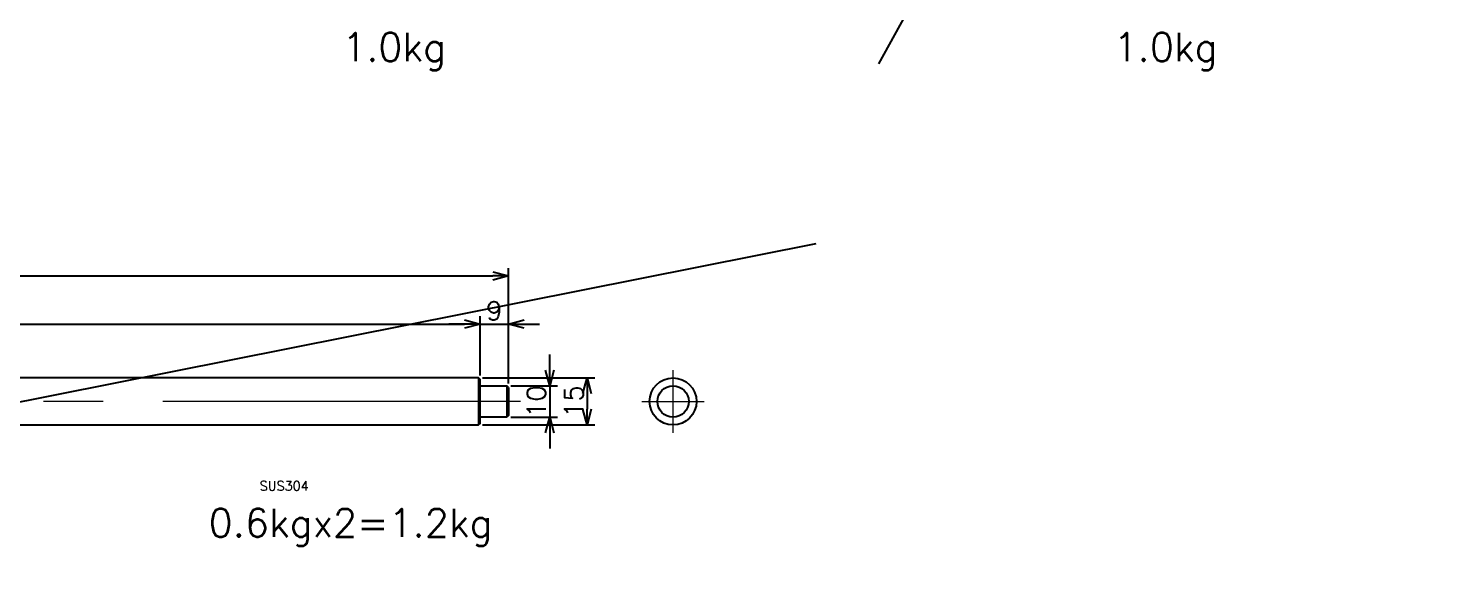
# Model space of a CAD drawing. Header units: millimetres. Extents: x -16130 to 36813, y -8099 to 27484.
# Drawn here: x 8598.8 to 9051.3, y 26229.7 to 26406.3 of the extents above; entities that cross this region are included whole.
import ezdxf

# ---------------------------------------------------------------- set-up
doc = ezdxf.new("R2010")
doc.units = ezdxf.units.MM
doc.header["$LTSCALE"] = 6
doc.header["$PDMODE"] = 99
doc.header["$PDSIZE"] = 1
doc.linetypes.add('CENTER2', pattern=[28.575, 19.05, -3.175, 3.175, -3.175])
doc.layers.add('05_CENTER', color=4, linetype='CENTER2', lineweight=13)
doc.layers.add('08_DIM', color=3, linetype='Continuous', lineweight=13)
doc.styles.add('KSS_TXT', font='txt.shx', dxfattribs={"bigfont": 'extfont2.shx'})
doc.dimstyles.new('KSS_DIM', dxfattribs={"dimtxt": 3, "dimasz": 2.5, "dimexe": 1.25, "dimexo": 0.625, "dimtad": 1, "dimdsep": 46, "dimtxsty": 'KSS_TXT', "dimblk": 'OPEN30', "dimcen": 0, "dimazin": 2, "dimtfac": 0.75, "dimtmove": 0, "dimatfit": 3, "dimldrblk": 'OPEN30', "dimfxl": 1, "dimtolj": 1, "dimarcsym": 0})

# ---------------------------------------------------------------- blocks, each defined once
blk = doc.blocks.new('_Open30')
at = {"color": 0, "linetype": 'ByBlock', "lineweight": -2}
for p, q in [((-1, 0.268), (0, 0)), ((0, 0), (-1, -0.268)), ((0, 0), (-1, 0))]:
    blk.add_line(p, q, dxfattribs=at)
blk = doc.blocks.new('*D895')
at = {"layer": '08_DIM', "color": 0, "lineweight": -2, "transparency": 16777216}
for p, q in [((8338.15, 26295.46), (8338.15, 26314.4)), ((8743.15, 26295.46), (8743.15, 26314.4)), ((8343.15, 26311.9), (8738.15, 26311.9))]:
    blk.add_line(p, q, dxfattribs=at)
at = {"layer": 'Defpoints', "color": 0, "transparency": 16777216}
for p in [(8743.15, 26311.9), (8338.15, 26294.21), (8743.15, 26294.21)]:
    blk.add_point(p, dxfattribs=at)
at = {"layer": '08_DIM', "color": 0, "lineweight": -2, "transparency": 16777216, "xscale": 5, "yscale": 5, "zscale": 5, "rotation": 180}
blk.add_blockref('_Open30', (8338.15, 26311.9), dxfattribs=at)
at = {"layer": '08_DIM', "color": 0, "lineweight": -2, "transparency": 16777216, "xscale": 5, "yscale": 5, "zscale": 5}
blk.add_blockref('_Open30', (8743.15, 26311.9), dxfattribs=at)
at = {"layer": '08_DIM', "color": 0, "transparency": 16777216, "insert": (8540.65, 26316.16), "char_height": 6, "attachment_point": 5, "style": 'KSS_TXT'}
blk.add_mtext('\\A1;405', dxfattribs=at)
blk = doc.blocks.new('*D896')
at = {"layer": '08_DIM', "color": 0, "lineweight": -2, "transparency": 16777216}
for p, q in [((8765.37, 26297.21), (8765.37, 26302.21)), ((8752.9, 26292.21), (8767.87, 26292.21)), ((8765.37, 26292.21), (8765.37, 26282.21)), ((8752.9, 26282.21), (8767.87, 26282.21)), ((8765.37, 26277.21), (8765.37, 26272.21))]:
    blk.add_line(p, q, dxfattribs=at)
at = {"layer": 'Defpoints', "color": 0, "transparency": 16777216}
for p in [(8751.65, 26292.21), (8751.65, 26282.21), (8765.37, 26282.21)]:
    blk.add_point(p, dxfattribs=at)
at = {"layer": '08_DIM', "color": 0, "lineweight": -2, "transparency": 16777216, "xscale": 5, "yscale": 5, "zscale": 5}
for p, rotation in [((8765.37, 26292.21), 270), ((8765.37, 26282.21), 90)]:
    blk.add_blockref('_Open30', p, dxfattribs=dict(at, rotation=rotation))
at = {"layer": '08_DIM', "color": 0, "transparency": 16777216, "insert": (8761.12, 26287.21), "char_height": 6, "attachment_point": 5, "rotation": 90, "style": 'KSS_TXT'}
blk.add_mtext('\\A1;10', dxfattribs=at)
blk = doc.blocks.new('*D897')
at = {"layer": '08_DIM', "color": 0, "lineweight": -2, "transparency": 16777216}
for p, q in [((8743.15, 26295.46), (8743.15, 26314.4)), ((8752.15, 26292.96), (8752.15, 26314.4)), ((8738.15, 26311.9), (8733.15, 26311.9)), ((8743.15, 26311.9), (8752.15, 26311.9)), ((8757.15, 26311.9), (8762.15, 26311.9))]:
    blk.add_line(p, q, dxfattribs=at)
at = {"layer": 'Defpoints', "color": 0, "transparency": 16777216}
for p in [(8752.15, 26311.9), (8743.15, 26294.21), (8752.15, 26291.71)]:
    blk.add_point(p, dxfattribs=at)
at = {"layer": '08_DIM', "color": 0, "lineweight": -2, "transparency": 16777216, "xscale": 5, "yscale": 5, "zscale": 5}
blk.add_blockref('_Open30', (8743.15, 26311.9), dxfattribs=at)
at = {"layer": '08_DIM', "color": 0, "lineweight": -2, "transparency": 16777216, "xscale": 5, "yscale": 5, "zscale": 5, "rotation": 180}
blk.add_blockref('_Open30', (8752.15, 26311.9), dxfattribs=at)
at = {"layer": '08_DIM', "color": 0, "transparency": 16777216, "insert": (8747.65, 26316.15), "char_height": 6, "attachment_point": 5, "style": 'KSS_TXT'}
blk.add_mtext('\\A1;9', dxfattribs=at)
blk = doc.blocks.new('*D898')
at = {"layer": '08_DIM', "color": 0, "lineweight": -2, "transparency": 16777216}
for p, q in [((8329.15, 26292.96), (8329.15, 26329.77)), ((8752.15, 26293.96), (8752.15, 26329.77)), ((8334.15, 26327.27), (8747.15, 26327.27))]:
    blk.add_line(p, q, dxfattribs=at)
at = {"layer": 'Defpoints', "color": 0, "transparency": 16777216}
for p in [(8752.15, 26327.27), (8329.15, 26291.71), (8752.15, 26292.71)]:
    blk.add_point(p, dxfattribs=at)
at = {"layer": '08_DIM', "color": 0, "lineweight": -2, "transparency": 16777216, "xscale": 5, "yscale": 5, "zscale": 5, "rotation": 180}
blk.add_blockref('_Open30', (8329.15, 26327.27), dxfattribs=at)
at = {"layer": '08_DIM', "color": 0, "lineweight": -2, "transparency": 16777216, "xscale": 5, "yscale": 5, "zscale": 5}
blk.add_blockref('_Open30', (8752.15, 26327.27), dxfattribs=at)
at = {"layer": '08_DIM', "color": 0, "transparency": 16777216, "insert": (8540.65, 26331.52), "char_height": 6, "attachment_point": 5, "style": 'KSS_TXT'}
blk.add_mtext('\\A1;423', dxfattribs=at)
blk = doc.blocks.new('*D902')
at = {"layer": '08_DIM', "color": 0, "lineweight": -2, "transparency": 16777216}
for p, q in [((8743.9, 26294.71), (8779.81, 26294.71)), ((8777.31, 26289.71), (8777.31, 26284.71)), ((8743.9, 26279.71), (8779.81, 26279.71))]:
    blk.add_line(p, q, dxfattribs=at)
at = {"layer": 'Defpoints', "color": 0, "transparency": 16777216}
for p in [(8742.65, 26294.71), (8742.65, 26279.71), (8777.31, 26279.71)]:
    blk.add_point(p, dxfattribs=at)
at = {"layer": '08_DIM', "color": 0, "lineweight": -2, "transparency": 16777216, "xscale": 5, "yscale": 5, "zscale": 5}
for p, rotation in [((8777.31, 26294.71), 90), ((8777.31, 26279.71), 270)]:
    blk.add_blockref('_Open30', p, dxfattribs=dict(at, rotation=rotation))
at = {"layer": '08_DIM', "color": 0, "transparency": 16777216, "insert": (8773.06, 26287.21), "char_height": 6, "attachment_point": 5, "rotation": 90, "style": 'KSS_TXT'}
blk.add_mtext('\\A1;15', dxfattribs=at)
blk = doc.blocks.new('A$C3D57307B_1_1_1')
at = {"color": 0}
for radius in [7.5, 5]:
    blk.add_circle((0, 0), radius, dxfattribs=at)
at = {"layer": '05_CENTER'}
for p, q in [((0, -10), (0, 10)), ((10, 0), (-10, 0))]:
    blk.add_line(p, q, dxfattribs=at)
blk = doc.blocks.new('A$C63852907_1_1_1')
at = {"color": 0}
for p, q in [((-4.5, 9), (-5, 8.5)), ((-5, 0), (-5, 8.5)), ((-5, 8.5), (5, 8.5)), ((-4.5, 9), (4.5, 9)), ((4.5, 9), (5, 8.5)), ((5, 8.5), (5, 0)), ((-7.5, -0.5), (7.5, -0.5)), ((-7.5, -404.5), (7.5, -404.5)), ((-5, -405), (-5, -413.5)), ((5, -413.5), (5, -405)), ((-4.5, -414), (-5, -413.5)), ((-5, -413.5), (5, -413.5)), ((-4.5, -414), (4.5, -414)), ((4.5, -414), (5, -413.5))]:
    blk.add_line(p, q, dxfattribs=at)
blk.add_lwpolyline([(-7, -405), (7, -405), (7.5, -404.5), (7.5, -0.5), (7, 0), (-7, 0), (-7.5, -0.5), (-7.5, -404.5)], close=True, dxfattribs=at)
at = {"layer": '05_CENTER'}
blk.add_line((0, 12.86), (0, -417.86), dxfattribs=at)

msp = doc.modelspace()

# ---------------------------------------------------------------- linework, layer by layer
at = {"color": 3}
for p, q in [((9051.29956, 26722.93319), (8870.4047, 26395.02226)), ((8850.38851, 26337.48372), (8306.82069, 26229.68856))]:
    msp.add_line(p, q, dxfattribs=at)

# ---------------------------------------------------------------- block references
at = {"rotation": 270}
for name, p in [('A$C3D57307B_1_1_1', (8804.76274, 26287.20744)), ('A$C63852907_1_1_1', (8743.14894, 26287.20744))]:
    msp.add_blockref(name, p, dxfattribs=at)

# ---------------------------------------------------------------- texts
at = {"layer": '08_DIM', "color": 6, "style": 'KSS_TXT'}
for s, p in [('1.0kg', (8699.04019, 26395.84676)), ('1.0kg', (8945.52166, 26395.84676)), ('0.6kgx2=1.2kg', (8656.38848, 26243.9795))]:
    msp.add_text(s, height=9, dxfattribs=at).set_placement(p)
at = {"layer": '08_DIM', "style": 'KSS_TXT'}
msp.add_text('SUS304', height=3, dxfattribs=at).set_placement((8672.69974, 26258.76251))

# ---------------------------------------------------------------- dimensions: what is measured, and where the dimension line sits
at = {"layer": '08_DIM'}
for base, p1, p2, picture, middle in [((8752.14894, 26327.2719), (8329.14894, 26291.70744), (8752.14894, 26292.70744), '*D898', (8540.64894, 26331.5219)), ((8743.14894, 26311.90227), (8338.14894, 26294.20744), (8743.14894, 26294.20744), '*D895', (8540.64894, 26316.15644)), ((8752.14894, 26311.90227), (8743.14894, 26294.20744), (8752.14894, 26291.70744), '*D897', (8747.64894, 26316.15227))]:
    dim = msp.add_linear_dim(base=base, p1=p1, p2=p2, dimstyle='KSS_DIM', override={"dimscale": 2}, dxfattribs=at)
    dim.commit()
    dim.dimension.update_dxf_attribs({"geometry": picture, "text_midpoint": middle})
for base, p1, p2, picture, middle in [((8765.37104, 26282.20744), (8751.64894, 26292.20744), (8751.64894, 26282.20744), '*D896', (8761.12104, 26287.20744)), ((8777.31357, 26279.70744), (8742.64894, 26294.70744), (8742.64894, 26279.70744), '*D902', (8773.0594, 26287.20744))]:
    dim = msp.add_linear_dim(base=base, p1=p1, p2=p2, angle=90, dimstyle='KSS_DIM', override={"dimscale": 2}, dxfattribs=at)
    dim.commit()
    dim.dimension.update_dxf_attribs({"geometry": picture, "text_midpoint": middle})

doc.saveas('drawing.dxf')
